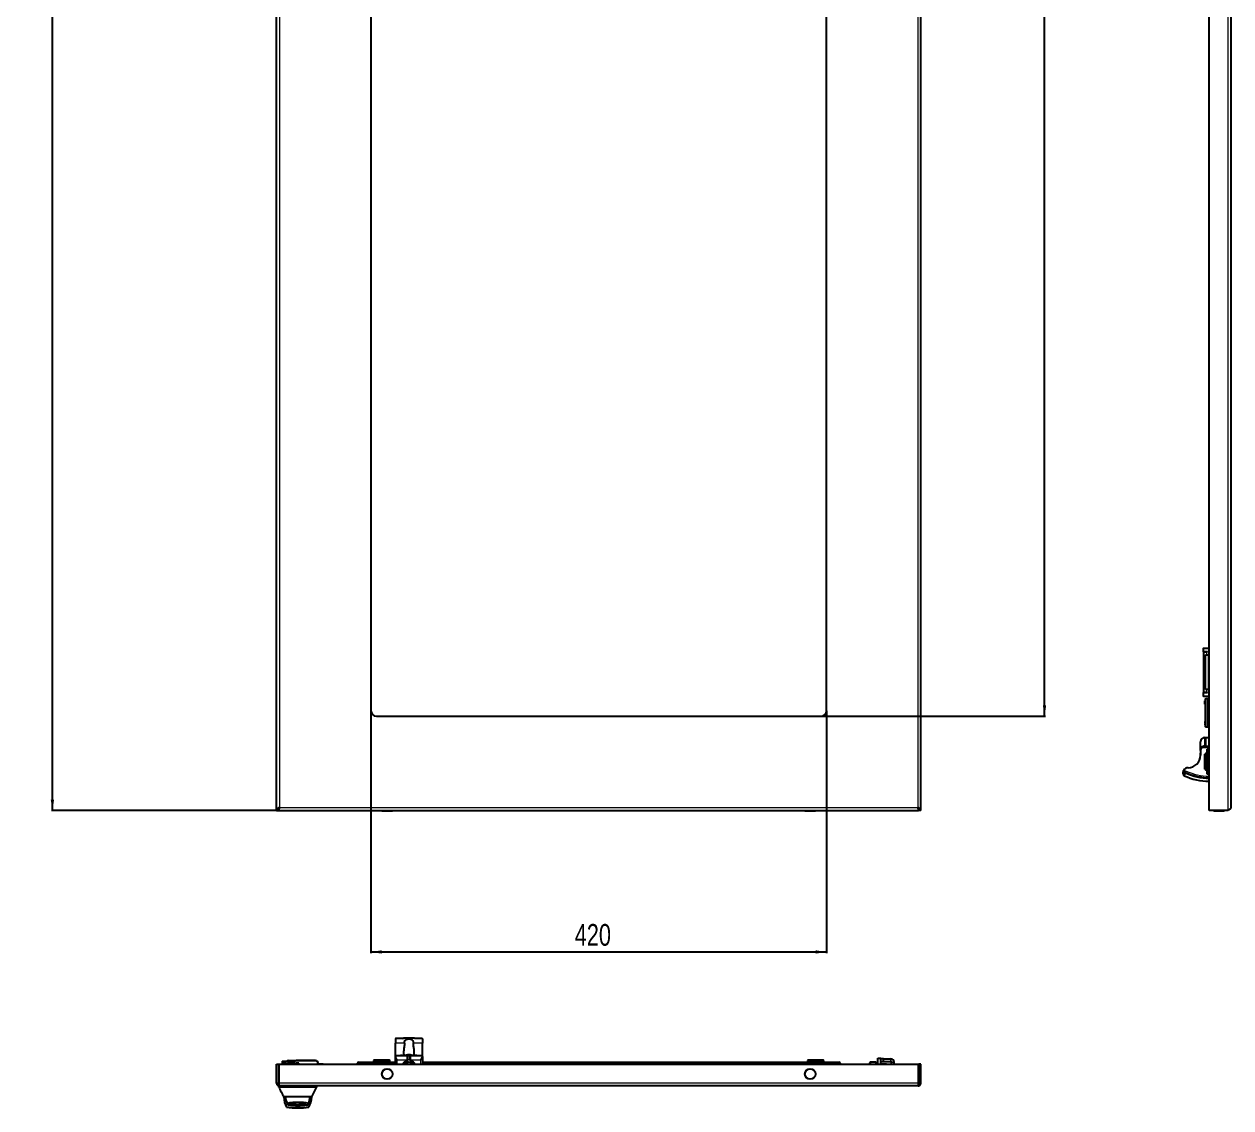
# Model space of a CAD drawing. Header units: millimetres. Extents: x -595 to 1655, y -1707 to 978.
# Drawn here: x -595 to 517, y -1707 to -708 of the extents above; entities that cross this region are included whole.
import ezdxf

# ---------------------------------------------------------------- set-up
doc = ezdxf.new("R2010")
doc.units = ezdxf.units.MM
doc.layers.add('FORMAT', color=7, linetype='Continuous')
doc.styles.add('SLDTEXTSTYLE0', font='TXT', dxfattribs={"width": 0.75})
doc.dimstyles.new('SLDDIMSTYLE0', dxfattribs={"dimtxt": 20, "dimasz": 10, "dimexe": 0, "dimexo": 0.0625, "dimgap": 5, "dimtad": 2, "dimdec": 1, "dimrnd": 1e-09, "dimzin": 12, "dimdsep": 46, "dimtxsty": 'SLDTEXTSTYLE0', "dimsah": 1, "dimcen": 0.09, "dimadec": 0, "dimazin": 3, "dimtfac": 1, "dimtofl": 0, "dimtmove": 0, "dimatfit": 3, "dimfxl": 0, "dimfrac": 2, "dimtolj": 1, "dimtzin": 12, "dimarcsym": 0})

# ---------------------------------------------------------------- blocks, each defined once
blk = doc.blocks.new('_D_1')
at = {"layer": 'FORMAT'}
for p, q in [((-362.6, 722.3), (-570.2, 722.3)), ((-569.2, -1432.7), (-569.2, 722.3)), ((-362.6, -1432.7), (-570.2, -1432.7))]:
    blk.add_line(p, q, dxfattribs=at)
for points in [[(-569.2, 722.3), (-570.8, 712.3), (-567.7, 712.3)], [(-569.2, -1432.7), (-567.7, -1422.7), (-570.8, -1422.7)]]:
    blk.add_solid(points, dxfattribs=at)
at = {"layer": 'FORMAT', "insert": (-595, -384.7), "char_height": 20, "attachment_point": 1, "rotation": 90, "style": 'SLDTEXTSTYLE0'}
blk.add_mtext('2155', dxfattribs=at)
blk = doc.blocks.new('_D_2')
at = {"layer": 'FORMAT'}
for p, q in [((-275.6, -1340.7), (-275.6, -1564.2)), ((144.4, -1340.7), (144.4, -1564.2)), ((-275.6, -1563.2), (144.4, -1563.2))]:
    blk.add_line(p, q, dxfattribs=at)
for points in [[(-275.6, -1563.2), (-265.6, -1564.7), (-265.6, -1561.6)], [(144.4, -1563.2), (134.4, -1561.6), (134.4, -1564.7)]]:
    blk.add_solid(points, dxfattribs=at)
at = {"layer": 'FORMAT', "insert": (-87.7, -1537.4), "char_height": 20, "attachment_point": 1, "style": 'SLDTEXTSTYLE0'}
blk.add_mtext('420', dxfattribs=at)
blk = doc.blocks.new('_D_3')
at = {"layer": 'FORMAT'}
for p, q in [((139.5, 635.3), (346.5, 635.3)), ((345.5, -1345.7), (345.5, 635.3)), ((139.5, -1345.7), (346.5, -1345.7))]:
    blk.add_line(p, q, dxfattribs=at)
for points in [[(345.5, 635.3), (343.9, 625.3), (347, 625.3)], [(345.5, -1345.7), (347, -1335.7), (343.9, -1335.7)]]:
    blk.add_solid(points, dxfattribs=at)
at = {"layer": 'FORMAT', "insert": (319.7, -384.7), "char_height": 20, "attachment_point": 1, "rotation": 90, "style": 'SLDTEXTSTYLE0'}
blk.add_mtext('1981', dxfattribs=at)

msp = doc.modelspace()

# ---------------------------------------------------------------- linework, layer by layer
at = {"color": 7, "linetype": 'Continuous', "lineweight": 25}
for p, q in [((-362.55, -1432.66), (-362.55, 722.34)), ((231.45, -1432.66), (231.45, 722.34)), ((497.27, -1432.66), (497.27, 722.34)), ((-275.55, 630.34), (-275.55, -1340.66)), ((144.45, -1340.66), (144.45, 630.34)), ((517.27, -434.16), (517.27, -1430.06)), ((491.72, -1283.66), (491.72, -1285.66)), ((497.27, -1283.16), (492.22, -1283.16)), ((492.22, -1286.16), (495.72, -1286.16)), ((492.22, -1286.16), (492.22, -1286.46)), ((492.22, -1323.86), (492.22, -1286.46)), ((492.22, -1286.46), (495.22, -1286.46)), ((493.77, -1289.16), (496.77, -1289.16)), ((493.77, -1321.16), (493.77, -1289.16)), ((494.72, -1286.16), (494.72, -1286.46)), ((495.22, -1286.46), (495.72, -1286.46)), ((495.72, -1286.46), (495.72, -1286.16)), ((497.27, -1289.16), (496.77, -1289.16)), ((495.22, -1323.86), (492.22, -1323.86)), ((492.22, -1323.86), (492.22, -1324.16)), ((496.77, -1321.16), (493.77, -1321.16)), ((494.72, -1323.86), (494.72, -1324.16)), ((495.72, -1323.86), (495.22, -1323.86)), ((495.72, -1324.16), (495.72, -1323.86)), ((496.77, -1321.16), (497.27, -1321.16)), ((491.72, -1324.66), (491.72, -1326.66)), ((495.72, -1324.16), (492.22, -1324.16)), ((492.22, -1327.16), (497.27, -1327.16)), ((493.67, -1330.16), (493.67, -1355.16)), ((497.27, -1329.66), (495.67, -1329.66)), ((-270.55, -1345.66), (139.45, -1345.66)), ((495.67, -1355.66), (497.27, -1355.66)), ((493.27, -1365.51), (493.3, -1365.51)), ((493.27, -1365.51), (493.27, -1365.51)), ((493.3, -1365.51), (494.26, -1365.51)), ((494.26, -1365.51), (497.27, -1365.51)), ((489.17, -1377.84), (489.27, -1377.84)), ((489.17, -1377.97), (489.27, -1377.97)), ((489.17, -1377.97), (489.17, -1379.53)), ((489.17, -1379.53), (489.27, -1379.53)), ((489.27, -1375.45), (489.27, -1369.51)), ((489.27, -1375.45), (489.27, -1369.51)), ((489.27, -1377.51), (489.27, -1375.45)), ((489.27, -1377.51), (489.27, -1381.76)), ((493.27, -1373.51), (497.27, -1373.51)), ((495.27, -1376.01), (497.27, -1376.01)), ((495.27, -1378.66), (495.27, -1376.01)), ((495.27, -1396.66), (495.27, -1378.66)), ((496.27, -1377.66), (497.27, -1377.66)), ((489.16, -1379.66), (489.17, -1379.66)), ((489.17, -1379.66), (489.27, -1379.66)), ((489.17, -1379.73), (489.27, -1379.73)), ((489.17, -1379.86), (489.27, -1379.86)), ((489.17, -1380.86), (489.17, -1379.86)), ((489.17, -1381.36), (489.17, -1380.86)), ((489.17, -1380.86), (489.27, -1380.86)), ((489.17, -1381.36), (489.27, -1381.36)), ((493.77, -1380.16), (493.27, -1380.66)), ((493.27, -1394.66), (493.27, -1380.66)), ((495.27, -1380.16), (493.77, -1380.16)), ((493.77, -1380.16), (493.77, -1395.16)), ((475.54, -1397.69), (473.38, -1396.8)), ((493.27, -1394.66), (493.77, -1395.16)), ((493.77, -1395.16), (495.27, -1395.16)), ((495.27, -1399.31), (495.27, -1396.66)), ((497.27, -1399.31), (495.27, -1399.31)), ((497.27, -1397.66), (496.27, -1397.66)), ((-362.55, -1432.66), (-360.55, -1432.66)), ((-360.25, -1432.66), (-360.25, -1430.98)), ((-360.25, -1432.66), (229.15, -1432.66)), ((229.15, -1430.66), (229.15, -1432.66)), ((231.45, -1432.66), (229.45, -1432.66)), ((514.67, -1432.66), (497.27, -1432.66)), ((-253.05, -1643.41), (-253.05, -1647.24)), ((-246.04, -1642.85), (-251.55, -1642.85)), ((-245.15, -1642.8), (-245.67, -1642.8)), ((-235.96, -1642.74), (-245.15, -1642.74)), ((-235.44, -1642.8), (-235.96, -1642.79)), ((-229.55, -1642.85), (-235.07, -1642.85)), ((-228.05, -1643.41), (-228.05, -1647.24)), ((-253.05, -1658.74), (-253.05, -1647.24)), ((-245.4, -1654.53), (-245.4, -1657.11)), ((-235.7, -1657.11), (-235.7, -1654.53)), ((-228.05, -1658.74), (-228.05, -1647.24)), ((-362.55, -1684.14), (-362.55, -1666.74)), ((-362.55, -1666.74), (-360.55, -1666.74)), ((-360.55, -1684.14), (-360.55, -1666.74)), ((-360.25, -1666.74), (229.15, -1666.74)), ((-360.25, -1684.14), (-360.25, -1666.74)), ((-357.55, -1663.84), (-355.55, -1663.84)), ((-357.55, -1663.84), (-357.55, -1664.74)), ((-355.55, -1665.14), (-357.15, -1665.14)), ((-356.96, -1666.74), (-357.05, -1665.14)), ((-355.55, -1663.84), (-353.35, -1663.84)), ((-354.34, -1665.14), (-355.55, -1665.14)), ((-354.55, -1666.74), (-354.55, -1666.24)), ((-352.55, -1666.74), (-352.55, -1666.24)), ((-351.55, -1663.24), (-345.06, -1663.24)), ((-351.55, -1665.24), (-346.55, -1665.24)), ((-346.55, -1665.14), (-346.55, -1666.64)), ((-341.95, -1665.69), (-345.15, -1665.69)), ((-345.15, -1665.69), (-345.15, -1666.64)), ((-345.15, -1666.44), (-341.95, -1666.44)), ((-326.55, -1663.14), (-344.55, -1663.14)), ((-341.95, -1666.64), (-341.95, -1665.69)), ((-324.55, -1666.74), (-324.55, -1665.14)), ((-320.15, -1666.54), (-324.55, -1666.54)), ((-288.05, -1666.74), (-288.05, -1665.74)), ((-287.05, -1664.74), (-283.05, -1664.74)), ((-283.05, -1664.74), (-253.05, -1664.74)), ((-283.05, -1664.74), (-283.05, -1665.74)), ((-283.05, -1665.74), (-283.05, -1666.74)), ((-272.55, -1662.74), (-273.05, -1663.24)), ((-273.05, -1663.24), (-273.05, -1664.74)), ((-258.05, -1663.24), (-273.05, -1663.24)), ((-272.55, -1662.74), (-258.55, -1662.74)), ((-258.05, -1663.24), (-258.55, -1662.74)), ((-258.05, -1664.74), (-258.05, -1663.24)), ((-253.05, -1659.62), (-253.05, -1658.74)), ((-253.05, -1658.74), (-239.55, -1658.74)), ((-253.05, -1666.74), (-253.05, -1659.62)), ((-248.18, -1658.64), (-248.18, -1658.74)), ((-248.03, -1658.64), (-248.03, -1658.74)), ((-247.91, -1658.64), (-247.91, -1658.74)), ((-247.11, -1658.64), (-247.91, -1658.64)), ((-247.11, -1658.64), (-247.11, -1658.74)), ((-246.95, -1658.64), (-246.95, -1658.74)), ((-246.83, -1658.64), (-246.83, -1658.74)), ((-246.5, -1658.64), (-246.5, -1658.74)), ((-246.31, -1658.64), (-246.31, -1658.74)), ((-245.78, -1658.64), (-245.78, -1658.74)), ((-245.3, -1658.64), (-245.3, -1658.74)), ((-245.13, -1658.64), (-245.13, -1658.74)), ((-244.68, -1658.64), (-244.68, -1658.74)), ((-244.53, -1658.64), (-244.53, -1658.74)), ((-244.41, -1658.64), (-244.41, -1658.74)), ((-244.1, -1658.64), (-244.1, -1658.74)), ((-242.82, -1658.64), (-243.94, -1658.64)), ((-242.82, -1658.64), (-242.82, -1658.74)), ((-242.69, -1658.64), (-242.69, -1658.74)), ((-242.5, -1658.64), (-242.5, -1658.74)), ((-242.48, -1658.64), (-242.48, -1658.74)), ((-241.89, -1658.64), (-242.48, -1658.64)), ((-241.89, -1658.64), (-241.89, -1658.74)), ((-241.63, -1658.42), (-241.65, -1658.18)), ((-241.58, -1658.42), (-241.61, -1658.11)), ((-241.6, -1658.27), (-241.59, -1658.18)), ((-240.99, -1658.64), (-241.57, -1658.64)), ((-241.55, -1662.74), (-241.55, -1658.74)), ((-241.55, -1658.74), (-239.55, -1658.74)), ((-241.55, -1662.74), (-241.55, -1662.77)), ((-240.99, -1658.64), (-240.99, -1658.74)), ((-240.99, -1658.64), (-240.99, -1658.74)), ((-240.98, -1658.64), (-240.8, -1658.64)), ((-240.8, -1658.64), (-240.8, -1658.74)), ((-240.8, -1658.64), (-240.8, -1658.64)), ((-240.79, -1658.64), (-240.79, -1658.74)), ((-240.78, -1658.15), (-240.78, -1658.11)), ((-240.63, -1658.64), (-240.63, -1658.74)), ((-239.83, -1658.64), (-240.63, -1658.64)), ((-239.83, -1658.64), (-239.83, -1658.74)), ((-239.69, -1658.64), (-239.69, -1658.74)), ((-239.57, -1658.64), (-239.57, -1658.74)), ((-239.57, -1658.67), (-239.28, -1658.67)), ((-239.55, -1658.74), (-239.55, -1662.74)), ((-239.55, -1662.77), (-239.55, -1662.74)), ((-239.5, -1658.19), (-239.49, -1658.11)), ((-239.14, -1658.31), (-239.13, -1658.18)), ((-239.14, -1658.64), (-239.14, -1658.74)), ((-239.05, -1658.74), (-228.05, -1658.74)), ((-239.02, -1658.64), (-239.02, -1658.74)), ((-238.65, -1658.64), (-238.65, -1658.74)), ((-238.4, -1658.64), (-238.4, -1658.74)), ((-238.28, -1658.64), (-238.28, -1658.74)), ((-238.13, -1658.64), (-238.13, -1658.74)), ((-238.01, -1658.64), (-238.01, -1658.74)), ((-237.58, -1658.64), (-237.58, -1658.74)), ((-237.55, -1658.64), (-237.58, -1658.64)), ((-237.55, -1658.64), (-237.55, -1658.74)), ((-237.52, -1658.64), (-237.52, -1658.74)), ((-237.35, -1658.64), (-237.35, -1658.74)), ((-237, -1658.64), (-237, -1658.74)), ((-236.51, -1658.64), (-236.51, -1658.74)), ((-236.31, -1658.64), (-236.31, -1658.74)), ((-235.97, -1658.64), (-235.97, -1658.74)), ((-235.82, -1658.64), (-235.82, -1658.74)), ((-234.75, -1658.64), (-235.82, -1658.64)), ((-234.75, -1658.64), (-234.75, -1658.74)), ((-234.44, -1658.64), (-234.44, -1658.74)), ((-234.28, -1658.64), (-234.28, -1658.74)), ((-233.9, -1658.64), (-233.9, -1658.74)), ((-233.15, -1658.64), (-233.9, -1658.64)), ((-233.15, -1658.64), (-233.15, -1658.74)), ((-228.05, -1659.62), (-228.05, -1658.74)), ((-228.05, -1659.62), (-228.05, -1666.74)), ((-228.05, -1664.74), (151.95, -1664.74)), ((127.45, -1662.74), (126.95, -1663.24)), ((126.95, -1663.24), (126.95, -1664.74)), ((141.95, -1663.24), (126.95, -1663.24)), ((127.45, -1662.74), (141.45, -1662.74)), ((141.95, -1663.24), (141.45, -1662.74)), ((141.95, -1664.74), (141.95, -1663.24)), ((151.95, -1664.74), (155.95, -1664.74)), ((151.95, -1665.74), (151.95, -1664.74)), ((151.95, -1666.74), (151.95, -1665.74)), ((156.95, -1665.74), (156.95, -1666.74)), ((184.4, -1666.74), (184.4, -1665.29)), ((190.4, -1664.69), (185, -1664.69)), ((190.4, -1666.74), (190.4, -1664.69)), ((191.9, -1666.69), (190.65, -1666.69)), ((191.9, -1661.19), (194.4, -1661.19)), ((191.9, -1661.69), (191.9, -1661.19)), ((191.9, -1666.74), (191.9, -1661.69)), ((194.4, -1661.19), (194.4, -1661.69)), ((194.4, -1666.74), (194.4, -1661.69)), ((194.9, -1661.69), (194.4, -1661.73)), ((199.84, -1666.69), (194.4, -1666.69)), ((196.9, -1661.69), (194.9, -1661.69)), ((194.9, -1664.19), (196.9, -1664.19)), ((196.9, -1661.69), (203.9, -1661.69)), ((196.9, -1664.19), (196.9, -1661.69)), ((196.9, -1664.19), (203.9, -1664.19)), ((199.89, -1666.74), (199.84, -1666.69)), ((199.84, -1666.74), (199.84, -1666.69)), ((204.4, -1666.74), (204.4, -1664.69)), ((206.9, -1666.74), (206.9, -1664.69)), ((229.15, -1684.14), (229.15, -1666.74)), ((231.45, -1666.74), (229.45, -1666.74)), ((229.45, -1684.14), (229.45, -1666.74)), ((231.45, -1684.14), (231.45, -1666.74)), ((-362.55, -1684.14), (-360.55, -1684.14)), ((-360.55, -1687.74), (-360.55, -1686.74)), ((-359.95, -1686.74), (-360.55, -1686.74)), ((228.85, -1686.74), (-359.95, -1686.74)), ((-331.05, -1687.74), (-355.05, -1687.74)), ((-330.05, -1696.74), (-325.53, -1687.69)), ((-325.55, -1687.74), (-325.55, -1686.74)), ((231.45, -1684.14), (229.45, -1684.14)), ((-353.65, -1696.74), (-356.05, -1696.74)), ((-356.02, -1696.74), (-356.02, -1696.95)), ((-332.46, -1696.74), (-353.65, -1696.74)), ((-330.05, -1696.74), (-332.46, -1696.74)), ((-330.09, -1696.95), (-330.09, -1696.74)), ((-348.89, -1703.72), (-348.74, -1703.73)), ((-348.89, -1703.73), (-337.29, -1703.73))]:
    msp.add_line(p, q, dxfattribs=at)
at = {"color": 8, "linetype": 'Continuous', "lineweight": 18}
for p, q in [((228.85, -1430.06), (228.85, 719.74)), ((514.67, -1432.66), (514.67, 722.34)), ((-359.95, -434.13), (-359.95, -1430.06)), ((495.22, -1286.46), (495.22, -1286.16)), ((495.22, -1289.16), (495.22, -1286.46)), ((496.77, -1321.16), (496.77, -1289.16)), ((495.22, -1323.86), (495.22, -1321.16)), ((495.22, -1324.16), (495.22, -1323.86)), ((495.67, -1330.16), (497.27, -1330.16)), ((495.67, -1355.16), (495.67, -1330.16)), ((497.27, -1355.16), (495.67, -1355.16)), ((493.3, -1373.01), (493.3, -1365.51)), ((494.26, -1365.51), (494.26, -1373.01)), ((489.27, -1369.51), (489.27, -1369.51)), ((497.27, -1375.01), (490.15, -1375.01)), ((493.27, -1373.51), (493.27, -1373.01)), ((493.27, -1373.01), (493.3, -1373.01)), ((493.3, -1373.51), (493.3, -1373.01)), ((493.3, -1373.01), (494.26, -1373.01)), ((494.26, -1373.01), (497.27, -1373.01)), ((495.27, -1378.66), (496.27, -1378.66)), ((496.27, -1377.66), (496.27, -1378.66)), ((496.27, -1378.66), (496.27, -1396.66)), ((497.27, -1378.66), (496.27, -1378.66)), ((473.94, -1395.41), (476.14, -1396.32)), ((495.27, -1396.66), (496.27, -1396.66)), ((496.27, -1396.66), (497.27, -1396.66)), ((496.27, -1397.66), (496.27, -1396.66)), ((-359.95, -1430.06), (228.85, -1430.06)), ((-265.41, -1432.79), (-255.69, -1432.79)), ((-265.3, -1432.91), (-255.8, -1432.91)), ((124.59, -1432.79), (129.45, -1432.79)), ((124.7, -1432.91), (129.45, -1432.91)), ((129.45, -1432.79), (134.31, -1432.79)), ((129.45, -1432.91), (134.2, -1432.91)), ((501.41, -1432.79), (511.13, -1432.79)), ((501.52, -1432.91), (511.02, -1432.91)), ((-244.65, -1647.24), (-253.05, -1647.24)), ((-228.05, -1647.24), (-236.46, -1647.24)), ((-357.55, -1664.74), (-355.55, -1664.74)), ((-356.05, -1665.14), (-355.96, -1666.74)), ((-355.55, -1663.84), (-355.55, -1664.74)), ((-355.55, -1664.74), (-354.15, -1664.74)), ((-355.55, -1665.14), (-355.55, -1664.74)), ((-352.55, -1666.24), (-354.55, -1666.24)), ((-351.55, -1665.24), (-351.55, -1663.24)), ((-346.05, -1666.74), (-346.05, -1665.14)), ((-344.55, -1663.64), (-326.55, -1663.64)), ((-325.05, -1665.14), (-325.05, -1666.74)), ((-320.15, -1666.74), (-320.15, -1666.54)), ((-287.05, -1665.74), (-288.05, -1665.74)), ((-287.05, -1665.74), (-287.05, -1664.74)), ((-283.05, -1665.74), (-287.05, -1665.74)), ((-287.05, -1665.74), (-287.05, -1666.74)), ((-251.55, -1662.74), (-251.55, -1666.74)), ((-251.55, -1662.74), (-242.05, -1662.74)), ((-243.94, -1658.64), (-243.94, -1658.74)), ((-242.42, -1663.25), (-242.28, -1663.73)), ((-242.05, -1662.74), (-242.05, -1658.74)), ((-242.05, -1662.77), (-242.05, -1662.74)), ((-242.05, -1662.74), (-241.55, -1662.74)), ((-242.05, -1662.77), (-241.55, -1662.77)), ((-239.55, -1662.74), (-241.55, -1662.74)), ((-239.55, -1662.74), (-239.05, -1662.74)), ((-239.55, -1662.77), (-239.05, -1662.77)), ((-239.05, -1658.74), (-239.05, -1662.74)), ((-239.05, -1662.74), (-239.05, -1662.77)), ((-239.05, -1662.74), (-229.55, -1662.74)), ((-238.83, -1663.73), (-238.69, -1663.25)), ((-229.55, -1666.74), (-229.55, -1662.74)), ((155.95, -1665.74), (151.95, -1665.74)), ((155.95, -1664.74), (155.95, -1665.74)), ((155.95, -1666.74), (155.95, -1665.74)), ((156.95, -1665.74), (155.95, -1665.74)), ((185, -1664.69), (185, -1666.74)), ((190.65, -1666.69), (190.65, -1666.74)), ((194.4, -1661.69), (191.9, -1661.69)), ((203.9, -1664.19), (203.9, -1661.69)), ((204.4, -1664.69), (206.9, -1664.69)), ((229.15, -1684.14), (-360.25, -1684.14)), ((-355.05, -1687.74), (-355.05, -1686.74)), ((-331.05, -1687.74), (-331.05, -1686.74))]:
    msp.add_line(p, q, dxfattribs=at)
at = {"color": 7, "linetype": 'Continuous', "lineweight": 25, "flags": 128}
for points in [[(229.45, -1673.24), (229.31, -1672.99), (229.15, -1672.72)], [(229.15, -1681.76), (229.31, -1681.49), (229.45, -1681.24)], [(-352.17, -1704.17), (-352.53, -1703.28), (-352.63, -1703)], [(-333.36, -1702.68), (-333.58, -1703.28), (-333.94, -1704.17)]]:
    msp.add_lwpolyline(points, dxfattribs=at)
at = {"color": 8, "linetype": 'Continuous', "lineweight": 18, "flags": 128}
for points in [[(229.15, -1673.32), (229.44, -1673.91), (229.45, -1673.93)], [(229.45, -1680.56), (229.44, -1680.58), (229.15, -1681.16)]]:
    msp.add_lwpolyline(points, dxfattribs=at)
at = {"color": 7, "linetype": 'Continuous', "lineweight": 25}
for centre in [(-260.55, -1675.74), (-260.55, -1675.74), (129.45, -1675.74), (129.45, -1675.74)]:
    msp.add_circle(centre, 4.86, dxfattribs=at)
at = {"color": 8, "linetype": 'Continuous', "lineweight": 18}
for centre in [(-260.55, -1675.74), (129.45, -1675.74)]:
    msp.add_circle(centre, 4.75, dxfattribs=at)
at = {"color": 7, "linetype": 'Continuous', "lineweight": 25}
for centre, radius, start, end in [((492.22, -1283.66), 0.5, 90, 180), ((492.22, -1285.66), 0.5, 180, 270), ((492.22, -1324.66), 0.5, 90, 180), ((492.22, -1326.66), 0.5, 180, 270), ((-270.55, -1340.66), 5, 180, 270), ((139.45, -1340.66), 5, 270, 0), ((493.27, -1369.51), 4, 90, 180), ((493.27, -1369.51), 4, 90, 180), ((493.27, -1377.51), 4, 141.31781, 180), ((496.27, -1378.66), 1, 90, 180), ((477.77, -1381.76), 11.5, 270, 0), ((477.77, -1397.76), 4.5, 90, 148.43185), ((498.27, -1347.61), 58.2, 245.70354, 269.01549), ((498.27, -1347.61), 55, 245.58594, 268.9582), ((496.27, -1396.66), 1, 180, 270), ((-239.65, -1432.72), 25.77, 179.86102, 180.13898), ((-265.29, -1432.79), 0.126, 180, 263.97442), ((-260.55, -1387.91), 45.25, 263.97442, 269.9984), ((-260.55, -1387.91), 45.25, 270.0016, 276.02558), ((-255.82, -1432.79), 0.126, 276.02558, 0), ((-281.46, -1432.72), 25.77, 359.86102, 0.13898), ((150.35, -1432.72), 25.77, 179.86102, 180.13898), ((124.71, -1432.79), 0.126, 180, 263.97442), ((129.45, -1387.91), 45.25, 263.97442, 269.9984), ((129.45, -1387.91), 45.25, 270.0016, 276.02558), ((134.18, -1432.79), 0.126, 276.02558, 0), ((108.54, -1432.72), 25.77, 359.86102, 0.13898), ((527.18, -1432.72), 25.77, 179.86102, 180.13898), ((501.54, -1432.79), 0.126, 180, 263.97442), ((506.27, -1387.91), 45.25, 263.97442, 269.9984), ((506.27, -1387.91), 45.25, 270.0016, 276.02558), ((511.01, -1432.79), 0.126, 276.02558, 0), ((485.37, -1432.72), 25.77, 359.86102, 0.13898), ((-357.15, -1664.74), 0.4, 180, 270), ((-351.55, -1666.24), 3, 90, 180), ((-351.55, -1666.24), 1, 90, 180), ((-320.15, -1667.14), 0.6, 41.81031, 90), ((-287.05, -1665.74), 1, 90, 180), ((-240.55, -1669.74), 6.25, 106.01339, 151.3146), ((-240.55, -1669.74), 4.85, 90, 141.78919), ((-240.55, -1666.04), 8, 98.41771, 108.44436), ((-240.53, -1662.38), 4.34, 104.99458, 114.66368), ((-241.87, -1663.95), 5.54, 85.14071, 94.85929), ((-242.55, -1662.77), 1, 286.01339, 0), ((-241.52, -1658.21), 0.133, 135.20997, 169.83797), ((-240.5, -1666.14), 8.03, 91.99978, 97.83609), ((-240.15, -1659.79), 1.85, 119.67191, 132.73716), ((-240.08, -1664.61), 6.5, 92.24647, 98.7173), ((-241.03, -1664.56), 6.45, 85.77538, 87.76397), ((-240.55, -1669.74), 4.85, 38.21081, 90), ((-240.61, -1666.14), 8.03, 82.16391, 88.00022), ((-238.55, -1662.77), 1, 180, 253.98661), ((-240.7, -1662.46), 4.43, 65.15746, 74.45727), ((-239.62, -1659.75), 1.64, 72.5824, 85.536), ((-240.55, -1666.04), 8, 70.1778, 81.58229), ((-240.54, -1665.08), 7.03, 70.80686, 78.43412), ((-238.54, -1660.77), 2.36, 82.549, 97.451), ((-240.55, -1669.74), 6.25, 28.6854, 73.98661), ((155.95, -1665.74), 1, 0, 90), ((185, -1665.29), 0.6, 90, 180), ((190.65, -1666.44), 0.25, 180, 270), ((194.9, -1664.69), 0.5, 90, 180), ((203.9, -1664.69), 3, 0, 90), ((203.9, -1664.69), 0.5, 0, 90), ((221.95, -1677.24), 7.5, 343.7398, 16.2602), ((-363.99, -1696.95), 7.98, 358.26695, 359.99994), ((-329.16, -1694.39), 27, 185.96099, 206.16954), ((-343.05, -1696.74), 11.4, 180, 210.87421), ((-343.05, -1696.74), 11.4, 329.05608, 0), ((-356.94, -1694.39), 27, 333.83046, 354.03918), ((-322.12, -1696.95), 7.98, 180, 181.7325), ((-343.05, -1624.95), 82, 262.75342, 277.24658), ((-351.71, -1703.98), 0.5, 203.04365, 263.74905), ((-343.05, -1624.95), 80, 263.74905, 276.25095), ((-334.4, -1703.98), 0.5, 276.25095, 336.95635)]:
    msp.add_arc(centre, radius, start, end, dxfattribs=at)
at = {"color": 8, "linetype": 'Continuous', "lineweight": 18}
for centre, radius, start, end in [((493.27, -1377.51), 4.5, 90, 152.71955), ((493.77, -1373.02), 0.491, 271.15589, 1.11103), ((498.27, -1347.61), 55.65, 245.60841, 268.97035), ((498.27, -1347.61), 53.5, 245.55903, 268.92899), ((-240.55, -1669.74), 6.75, 106.01339, 153.6122), ((-242.55, -1662.77), 0.5, 286.01339, 0), ((-238.55, -1662.77), 0.5, 180, 253.98661), ((-240.55, -1669.74), 6.75, 26.3878, 73.98661)]:
    msp.add_arc(centre, radius, start, end, dxfattribs=at)
at = {"color": 7, "linetype": 'Continuous', "lineweight": 25}
for points, knots in [([(493.37, -1332.16), (493.37, -1332.1), (493.37, -1332.02), (493.37, -1331.93), (493.37, -1331.84), (493.37, -1331.71), (493.37, -1331.68), (493.37, -1331.66)], [0, 0, 0, 0, 0.1246927, 0.1871822, 0.2497734, 0.5000394, 1, 1, 1, 1]), ([(493.37, -1332.37), (493.37, -1332.37), (493.37, -1332.36), (493.37, -1332.35), (493.37, -1332.34), (493.37, -1332.32), (493.37, -1332.28), (493.37, -1332.23), (493.37, -1332.19), (493.37, -1332.17), (493.37, -1332.16)], [0, 0, 0, 0, 0.1288253, 0.1801694, 0.2433966, 0.3698599, 0.4998642, 0.7496495, 0.8434763, 1, 1, 1, 1]), ([(493.37, -1333.88), (493.37, -1333.8), (493.37, -1333.64), (493.37, -1333.42), (493.37, -1333.25), (493.37, -1333.08), (493.37, -1332.97), (493.37, -1332.96), (493.37, -1332.95)], [0, 0, 0, 0, 0.1250486, 0.2498861, 0.3708558, 0.4998199, 0.7496086, 1, 1, 1, 1]), ([(493.37, -1334.72), (493.37, -1334.71), (493.37, -1334.7), (493.37, -1334.62), (493.37, -1334.52), (493.37, -1334.39), (493.37, -1334.18), (493.37, -1334), (493.37, -1333.88)], [0, 0, 0, 0, 0.25007, 0.3791813, 0.5004993, 0.6241696, 0.7508424, 1, 1, 1, 1]), ([(493.37, -1350.6), (493.37, -1350.61), (493.37, -1350.62), (493.37, -1350.71), (493.37, -1350.8), (493.37, -1350.93), (493.37, -1351.14), (493.37, -1351.32), (493.37, -1351.45)], [0, 0, 0, 0, 0.2500695, 0.3795588, 0.5004992, 0.6245563, 0.7508428, 1, 1, 1, 1]), ([(493.37, -1351.45), (493.37, -1351.48), (493.37, -1351.56), (493.37, -1351.72), (493.37, -1351.9), (493.37, -1352.08), (493.37, -1352.24), (493.37, -1352.35), (493.37, -1352.36), (493.37, -1352.37)], [0, 0, 0, 0, 0.0626366, 0.1252782, 0.2500723, 0.3748405, 0.4999941, 0.7496958, 1, 1, 1, 1]), ([(493.37, -1352.95), (493.37, -1352.96), (493.37, -1352.96), (493.37, -1352.97), (493.37, -1352.98), (493.37, -1353.01), (493.37, -1353.07), (493.37, -1353.12), (493.37, -1353.16)], [0, 0, 0, 0, 0.1310705, 0.1824367, 0.2437962, 0.3713877, 0.5004416, 1, 1, 1, 1]), ([(493.37, -1353.16), (493.37, -1353.19), (493.37, -1353.24), (493.37, -1353.33), (493.37, -1353.39), (493.37, -1353.48), (493.37, -1353.61), (493.37, -1353.64), (493.37, -1353.66)], [0, 0, 0, 0, 0.0626863, 0.1251726, 0.1876279, 0.2501847, 0.5003136, 1, 1, 1, 1]), ([(489.17, -1377.84), (489.17, -1377.84), (489.17, -1377.84), (489.17, -1377.87), (489.17, -1377.92), (489.17, -1377.96), (489.17, -1377.97)], [0, 0, 0, 0, 0.28083562, 0.55925, 0.77918229, 1, 1, 1, 1]), ([(489.17, -1379.53), (489.17, -1379.55), (489.17, -1379.59), (489.17, -1379.63), (489.17, -1379.66), (489.17, -1379.66), (489.17, -1379.66)], [0, 0, 0, 0, 0.2809531, 0.5593907, 0.7790729, 1, 1, 1, 1]), ([(489.17, -1379.59), (489.17, -1379.62), (489.17, -1379.66), (489.17, -1379.73), (489.17, -1379.73), (489.17, -1379.73)], [0, 0, 0, 0, 0.280801, 0.5596212, 1, 1, 1, 1]), ([(489.27, -1377.44), (489.27, -1377.44), (489.27, -1377.44), (489.27, -1377.43), (489.27, -1377.42), (489.27, -1377.33), (489.27, -1377), (489.27, -1376.37), (489.27, -1375.77), (489.27, -1375.45)], [0, 0, 0, 0, 0.0016702, 0.0038887, 0.0095313, 0.0343611, 0.1327508, 0.5262135, 1, 1, 1, 1]), ([(490.15, -1375.01), (490.32, -1374.82), (490.75, -1374.35), (491.69, -1373.77), (492.58, -1373.54), (493.16, -1373.51), (493.27, -1373.51), (493.27, -1373.51)], [0, 0, 0, 0, 0.1941403, 0.4852754, 0.8987792, 0.9967692, 1, 1, 1, 1]), ([(474.32, -1400.65), (474.29, -1400.62), (474.21, -1400.52), (473.75, -1399.88), (473.23, -1398.69), (473.3, -1397.52), (473.33, -1397.03)], [0, 0, 0, 0, 0.1016514, 0.3451277, 0.7290479, 1, 1, 1, 1]), ([(473.38, -1396.8), (473.37, -1396.85), (473.35, -1396.92), (473.33, -1397.01), (473.33, -1397.03)], [0, 0, 0, 0, 0.7894027, 1, 1, 1, 1]), ([(475.29, -1398.29), (475.29, -1398.29), (475.29, -1398.28), (475.29, -1398.27), (475.27, -1398.24), (475.16, -1398.14), (474.66, -1397.82), (474.02, -1397.45), (473.48, -1397.13), (473.33, -1397.03)], [0, 0, 0, 0, 0.00374818, 0.00869792, 0.01827524, 0.05474073, 0.19917685, 0.77457764, 1, 1, 1, 1]), ([(473.38, -1396.8), (473.38, -1396.78), (473.39, -1396.75), (473.45, -1396.5), (473.57, -1396.14), (473.74, -1395.75), (473.88, -1395.51), (473.94, -1395.41)], [0, 0, 0, 0, 0.2129003, 0.4257071, 0.6406126, 0.8533821, 1, 1, 1, 1]), ([(474.32, -1400.65), (474.33, -1400.6), (474.37, -1400.51), (474.61, -1399.94), (474.94, -1399.15), (475.2, -1398.52), (475.29, -1398.29)], [0, 0, 0, 0, 0.2373508, 0.5299542, 0.8303306, 1, 1, 1, 1]), ([(475.54, -1397.69), (475.55, -1397.68), (475.56, -1397.65), (475.66, -1397.41), (475.81, -1397.06), (475.98, -1396.69), (476.09, -1396.43), (476.13, -1396.33), (476.14, -1396.32)], [0, 0, 0, 0, 0.2146349, 0.4292693, 0.6439174, 0.8585946, 0.982146, 1, 1, 1, 1]), ([(-359.95, -1430.06), (-360.29, -1430.28), (-360.63, -1430.49), (-361.26, -1430.93), (-361.55, -1431.14), (-362.03, -1431.58), (-362.23, -1431.79), (-362.49, -1432.23), (-362.55, -1432.44), (-362.55, -1432.66)], [0, 0, 0, 0, 0.25, 0.25, 0.5, 0.5, 0.75, 0.75, 1, 1, 1, 1]), ([(-359.95, -1430.06), (-360.11, -1430.49), (-360.27, -1430.93), (-360.49, -1431.79), (-360.55, -1432.23), (-360.55, -1432.66)], [0, 0, 0, 0, 0.5, 0.5, 1, 1, 1, 1]), ([(-360.25, -1432.66), (-360.23, -1432.66), (-360.2, -1432.59), (-360.15, -1432.33), (-360.13, -1432.14), (-360.08, -1431.66), (-360.05, -1431.37), (-360, -1430.74), (-359.98, -1430.4), (-359.95, -1430.06)], [0, 0, 0, 0, 0.25, 0.25, 0.5, 0.5, 0.75, 0.75, 1, 1, 1, 1]), ([(-360.25, -1430.66), (-360.2, -1430.66), (-360.15, -1430.6), (-360.05, -1430.37), (-360, -1430.22), (-359.95, -1430.06)], [0, 0, 0, 0, 0.5, 0.5, 1, 1, 1, 1]), ([(228.85, -1430.06), (228.87, -1430.4), (228.9, -1430.74), (228.95, -1431.37), (228.97, -1431.66), (229.02, -1432.14), (229.05, -1432.33), (229.1, -1432.59), (229.12, -1432.66), (229.15, -1432.66)], [0, 0, 0, 0, 0.25, 0.25, 0.5, 0.5, 0.75, 0.75, 1, 1, 1, 1]), ([(228.85, -1430.06), (228.9, -1430.22), (228.95, -1430.37), (229.05, -1430.6), (229.1, -1430.66), (229.15, -1430.66)], [0, 0, 0, 0, 0.5, 0.5, 1, 1, 1, 1]), ([(231.45, -1432.66), (231.45, -1432.44), (231.38, -1432.23), (231.12, -1431.79), (230.93, -1431.58), (230.44, -1431.14), (230.16, -1430.93), (229.53, -1430.49), (229.19, -1430.28), (228.85, -1430.06)], [0, 0, 0, 0, 0.25, 0.25, 0.5, 0.5, 0.75, 0.75, 1, 1, 1, 1]), ([(229.45, -1432.66), (229.45, -1432.23), (229.38, -1431.79), (229.16, -1430.93), (229, -1430.49), (228.85, -1430.06)], [0, 0, 0, 0, 0.5, 0.5, 1, 1, 1, 1]), ([(517.27, -1430.06), (517.27, -1430.28), (517.2, -1430.49), (516.94, -1430.93), (516.75, -1431.14), (516.27, -1431.58), (515.98, -1431.79), (515.35, -1432.23), (515.01, -1432.44), (514.67, -1432.66)], [0, 0, 0, 0, 0.25, 0.25, 0.5, 0.5, 0.75, 0.75, 1, 1, 1, 1]), ([(-251.55, -1642.85), (-251.72, -1642.85), (-252.06, -1642.86), (-252.5, -1642.92), (-252.84, -1643.04), (-253.03, -1643.21), (-253.05, -1643.35), (-253.05, -1643.41)], [0, 0, 0, 0, 0.2129003, 0.4257071, 0.6406126, 0.8533821, 1, 1, 1, 1]), ([(-246.04, -1642.85), (-245.93, -1642.83), (-245.8, -1642.82), (-245.69, -1642.8), (-245.67, -1642.8)], [0, 0, 0, 0, 0.7894027, 1, 1, 1, 1]), ([(-244.65, -1647.24), (-244.63, -1646.83), (-244.59, -1646), (-244.22, -1644.9), (-243.57, -1644.1), (-242.65, -1643.61), (-241.49, -1643.36), (-240.17, -1643.32), (-238.82, -1643.49), (-237.7, -1643.96), (-236.97, -1644.76), (-236.58, -1645.79), (-236.47, -1646.65), (-236.46, -1647.14), (-236.46, -1647.24)], [0, 0, 0, 0, 0.0885051, 0.1771377, 0.2628581, 0.3446937, 0.4304853, 0.5251934, 0.6256454, 0.7239113, 0.8124944, 0.894483, 0.9789968, 1, 1, 1, 1]), ([(-235.44, -1642.8), (-235.42, -1642.8), (-235.31, -1642.82), (-235.18, -1642.83), (-235.07, -1642.85)], [0, 0, 0, 0, 0.1619735, 1, 1, 1, 1]), ([(-228.05, -1643.41), (-228.07, -1643.33), (-228.1, -1643.17), (-228.34, -1643), (-228.7, -1642.9), (-229.12, -1642.85), (-229.42, -1642.85), (-229.55, -1642.85)], [0, 0, 0, 0, 0.2056827, 0.4113459, 0.6186494, 0.8323389, 1, 1, 1, 1]), ([(-244.65, -1647.24), (-244.7, -1648.24), (-244.81, -1650.38), (-245.33, -1652.82), (-245.39, -1654.13), (-245.4, -1654.53)], [0, 0, 0, 0, 0.3788234, 0.8122279, 1, 1, 1, 1]), ([(-245.4, -1657.11), (-245.36, -1657.38), (-245.28, -1657.93), (-244.49, -1658.38), (-243.49, -1658.59), (-242.72, -1658.62), (-242.44, -1658.64)], [0, 0, 0, 0, 0.2891573, 0.5794111, 0.8475326, 1, 1, 1, 1]), ([(-238.56, -1658.64), (-238.12, -1658.61), (-237.21, -1658.54), (-236.27, -1658.23), (-235.77, -1657.74), (-235.72, -1657.3), (-235.7, -1657.11)], [0, 0, 0, 0, 0.25810055, 0.53205148, 0.80055935, 1, 1, 1, 1]), ([(-235.7, -1654.53), (-235.79, -1653.62), (-235.96, -1651.76), (-236.43, -1649.16), (-236.45, -1647.63), (-236.46, -1647.24)], [0, 0, 0, 0, 0.4176682, 0.852903, 1, 1, 1, 1]), ([(-342.17, -1662.84), (-342.17, -1662.84), (-342.17, -1662.84), (-342.11, -1662.84), (-341.97, -1662.84), (-341.64, -1662.84), (-341.32, -1662.84), (-341.11, -1662.84)], [0, 0, 0, 0, 0.1246927, 0.1871822, 0.2497734, 0.5000394, 1, 1, 1, 1]), ([(-341.11, -1662.84), (-340.96, -1662.84), (-340.73, -1662.84), (-340.45, -1662.84), (-340.27, -1662.84), (-340.13, -1662.84), (-340.01, -1662.84), (-340, -1662.84), (-339.99, -1662.84)], [0, 0, 0, 0, 0.2500888, 0.3824952, 0.5002586, 0.6221632, 0.7501335, 1, 1, 1, 1]), ([(-253.05, -1659.62), (-253.03, -1659.79), (-252.97, -1660.21), (-252.5, -1661.16), (-251.98, -1662.05), (-251.62, -1662.62), (-251.56, -1662.74), (-251.55, -1662.74)], [0, 0, 0, 0, 0.1941403, 0.4852754, 0.8987792, 0.9967692, 1, 1, 1, 1]), ([(-248.03, -1658.64), (-248.05, -1658.64), (-248.1, -1658.64), (-248.15, -1658.64), (-248.17, -1658.64), (-248.18, -1658.64), (-248.18, -1658.64)], [0, 0, 0, 0, 0.28083562, 0.55925, 0.77918229, 1, 1, 1, 1]), ([(-247.91, -1658.64), (-247.91, -1658.64), (-247.92, -1658.64), (-247.94, -1658.64), (-247.99, -1658.64), (-248.02, -1658.64), (-248.03, -1658.64)], [0, 0, 0, 0, 0.2808879, 0.5594825, 0.7792702, 1, 1, 1, 1]), ([(-246.95, -1658.64), (-246.97, -1658.64), (-247, -1658.64), (-247.06, -1658.64), (-247.09, -1658.64), (-247.11, -1658.64)], [0, 0, 0, 0, 0.2806376, 0.5608768, 1, 1, 1, 1]), ([(-246.83, -1658.64), (-246.84, -1658.64), (-246.84, -1658.64), (-246.86, -1658.64), (-246.91, -1658.64), (-246.94, -1658.64), (-246.95, -1658.64)], [0, 0, 0, 0, 0.28094104, 0.55911367, 0.77908921, 1, 1, 1, 1]), ([(-246.31, -1658.64), (-246.37, -1658.64), (-246.48, -1658.64), (-246.49, -1658.64), (-246.5, -1658.64)], [0, 0, 0, 0, 0.5593117, 1, 1, 1, 1]), ([(-245.78, -1658.64), (-245.84, -1658.64), (-245.96, -1658.64), (-246.16, -1658.64), (-246.25, -1658.64), (-246.31, -1658.64)], [0, 0, 0, 0, 0.280496, 0.560765, 1, 1, 1, 1]), ([(-245.3, -1658.64), (-245.37, -1658.64), (-245.49, -1658.64), (-245.69, -1658.64), (-245.78, -1658.64)], [0, 0, 0, 0, 0.560137, 1, 1, 1, 1]), ([(-245.13, -1658.64), (-245.14, -1658.64), (-245.15, -1658.64), (-245.26, -1658.64), (-245.3, -1658.64)], [0, 0, 0, 0, 0.5599138, 1, 1, 1, 1]), ([(-244.53, -1658.64), (-244.55, -1658.64), (-244.6, -1658.64), (-244.65, -1658.64), (-244.67, -1658.64), (-244.68, -1658.64), (-244.68, -1658.64)], [0, 0, 0, 0, 0.2807653, 0.5591779, 0.7791749, 1, 1, 1, 1]), ([(-244.41, -1658.64), (-244.41, -1658.64), (-244.42, -1658.64), (-244.44, -1658.64), (-244.49, -1658.64), (-244.52, -1658.64), (-244.53, -1658.64)], [0, 0, 0, 0, 0.280828, 0.5594169, 0.7793931, 1, 1, 1, 1]), ([(-243.94, -1658.64), (-243.96, -1658.64), (-244.01, -1658.64), (-244.07, -1658.64), (-244.1, -1658.64), (-244.1, -1658.64), (-244.1, -1658.64)], [0, 0, 0, 0, 0.2809514, 0.5599669, 0.7794314, 1, 1, 1, 1]), ([(-242.69, -1658.64), (-242.69, -1658.64), (-242.69, -1658.64), (-242.73, -1658.64), (-242.78, -1658.64), (-242.81, -1658.64), (-242.82, -1658.64)], [0, 0, 0, 0, 0.2807125, 0.5587014, 0.7790455, 1, 1, 1, 1]), ([(-242.48, -1658.64), (-242.49, -1658.64), (-242.49, -1658.64), (-242.49, -1658.64), (-242.5, -1658.64)], [0, 0, 0, 0, 0.56008114, 1, 1, 1, 1]), ([(-242.05, -1658.74), (-242.05, -1658.74), (-242.05, -1658.74), (-242.04, -1658.74), (-242.03, -1658.74), (-242, -1658.74), (-241.88, -1658.74), (-241.65, -1658.74), (-241.59, -1658.74), (-241.55, -1658.74)], [0, 0, 0, 0, 0.0016702, 0.0038887, 0.0095313, 0.0343611, 0.1327508, 0.5262135, 1, 1, 1, 1]), ([(-241.72, -1658.64), (-241.74, -1658.64), (-241.78, -1658.64), (-241.85, -1658.64), (-241.88, -1658.64), (-241.89, -1658.64)], [0, 0, 0, 0, 0.2812256, 0.5615217, 1, 1, 1, 1]), ([(-240.99, -1658.64), (-240.99, -1658.64), (-240.99, -1658.64), (-240.99, -1658.64), (-240.99, -1658.64)], [0, 0, 0, 0, 0.5595043, 1, 1, 1, 1]), ([(-240.63, -1658.64), (-240.65, -1658.64), (-240.7, -1658.64), (-240.75, -1658.64), (-240.78, -1658.64), (-240.79, -1658.64), (-240.79, -1658.64)], [0, 0, 0, 0, 0.2808549, 0.5597179, 0.7795181, 1, 1, 1, 1]), ([(-239.69, -1658.64), (-239.71, -1658.64), (-239.76, -1658.64), (-239.81, -1658.64), (-239.83, -1658.64), (-239.83, -1658.64), (-239.83, -1658.64)], [0, 0, 0, 0, 0.2808126, 0.5590988, 0.7791702, 1, 1, 1, 1]), ([(-239.57, -1658.64), (-239.57, -1658.64), (-239.57, -1658.64), (-239.6, -1658.64), (-239.65, -1658.64), (-239.68, -1658.64), (-239.69, -1658.64)], [0, 0, 0, 0, 0.28091242, 0.55940465, 0.77910833, 1, 1, 1, 1]), ([(-239.55, -1658.74), (-239.52, -1658.74), (-239.44, -1658.74), (-239.18, -1658.74), (-239.06, -1658.74), (-239.05, -1658.74)], [0, 0, 0, 0, 0.47546119, 0.99405646, 1, 1, 1, 1]), ([(-239.14, -1658.64), (-239.16, -1658.64), (-239.2, -1658.64), (-239.26, -1658.64), (-239.28, -1658.64), (-239.28, -1658.64), (-239.28, -1658.64)], [0, 0, 0, 0, 0.2808885, 0.5590229, 0.7791551, 1, 1, 1, 1]), ([(-239.02, -1658.64), (-239.02, -1658.64), (-239.02, -1658.64), (-239.05, -1658.64), (-239.09, -1658.64), (-239.13, -1658.64), (-239.14, -1658.64)], [0, 0, 0, 0, 0.28090024, 0.55949828, 0.77914832, 1, 1, 1, 1]), ([(-238.65, -1658.64), (-238.7, -1658.64), (-238.81, -1658.64), (-238.95, -1658.64), (-239.01, -1658.64), (-239.02, -1658.64), (-239.02, -1658.64)], [0, 0, 0, 0, 0.2809352, 0.5594866, 0.7792447, 1, 1, 1, 1]), ([(-238.4, -1658.64), (-238.44, -1658.64), (-238.52, -1658.64), (-238.61, -1658.64), (-238.65, -1658.64)], [0, 0, 0, 0, 0.5594415, 1, 1, 1, 1]), ([(-238.28, -1658.64), (-238.28, -1658.64), (-238.29, -1658.64), (-238.36, -1658.64), (-238.4, -1658.64)], [0, 0, 0, 0, 0.5603128, 1, 1, 1, 1]), ([(-238.13, -1658.64), (-238.15, -1658.64), (-238.2, -1658.64), (-238.25, -1658.64), (-238.27, -1658.64), (-238.28, -1658.64), (-238.28, -1658.64)], [0, 0, 0, 0, 0.28091032, 0.559174, 0.77916633, 1, 1, 1, 1]), ([(-238.01, -1658.64), (-238.01, -1658.64), (-238.02, -1658.64), (-238.04, -1658.64), (-238.09, -1658.64), (-238.12, -1658.64), (-238.13, -1658.64)], [0, 0, 0, 0, 0.2808487, 0.55949, 0.7791576, 1, 1, 1, 1]), ([(-237.52, -1658.64), (-237.52, -1658.64), (-237.54, -1658.64), (-237.54, -1658.64), (-237.55, -1658.64)], [0, 0, 0, 0, 0.560691, 1, 1, 1, 1]), ([(-237.35, -1658.64), (-237.38, -1658.64), (-237.45, -1658.64), (-237.49, -1658.64), (-237.52, -1658.64)], [0, 0, 0, 0, 0.5595417, 1, 1, 1, 1]), ([(-237, -1658.64), (-237.07, -1658.64), (-237.19, -1658.64), (-237.3, -1658.64), (-237.35, -1658.64)], [0, 0, 0, 0, 0.5605138, 1, 1, 1, 1]), ([(-236.51, -1658.64), (-236.58, -1658.64), (-236.72, -1658.64), (-236.91, -1658.64), (-237, -1658.64)], [0, 0, 0, 0, 0.5592171, 1, 1, 1, 1]), ([(-236.31, -1658.64), (-236.32, -1658.64), (-236.33, -1658.64), (-236.45, -1658.64), (-236.51, -1658.64)], [0, 0, 0, 0, 0.5603404, 1, 1, 1, 1]), ([(-235.82, -1658.64), (-235.84, -1658.64), (-235.88, -1658.64), (-235.94, -1658.64), (-235.97, -1658.64), (-235.97, -1658.64), (-235.97, -1658.64)], [0, 0, 0, 0, 0.2808719, 0.5597012, 0.7793822, 1, 1, 1, 1]), ([(-234.28, -1658.64), (-234.33, -1658.64), (-234.42, -1658.64), (-234.44, -1658.64), (-234.44, -1658.64)], [0, 0, 0, 0, 0.5589475, 1, 1, 1, 1]), ([(-233.9, -1658.64), (-233.98, -1658.64), (-234.12, -1658.64), (-234.23, -1658.64), (-234.28, -1658.64)], [0, 0, 0, 0, 0.5597473, 1, 1, 1, 1]), ([(-229.55, -1662.74), (-229.55, -1662.74), (-229.48, -1662.62), (-229.13, -1662.05), (-228.6, -1661.16), (-228.14, -1660.21), (-228.08, -1659.79), (-228.05, -1659.62)], [0, 0, 0, 0, 0.0032308, 0.1012208, 0.5147246, 0.8058597, 1, 1, 1, 1]), ([(-362.55, -1684.14), (-362.55, -1684.31), (-362.54, -1684.48), (-362.47, -1684.82), (-362.42, -1684.98), (-362.29, -1685.3), (-362.21, -1685.45), (-362.02, -1685.73), (-361.91, -1685.86), (-361.67, -1686.1), (-361.54, -1686.21), (-361.26, -1686.4), (-361.1, -1686.48), (-360.63, -1686.67), (-360.3, -1686.74), (-359.95, -1686.74)], [0, 0, 0, 0, 0.125, 0.125, 0.25, 0.25, 0.375, 0.375, 0.5, 0.5, 0.625, 0.625, 0.75, 0.75, 1, 1, 1, 1]), ([(-360.58, -1687.69), (-360.2, -1688.45), (-359.39, -1690.07), (-358.27, -1692.31), (-357.13, -1694.59), (-356.42, -1696), (-356.05, -1696.74)], [0, 0, 0, 0, 0.2163272, 0.4539552, 0.7147448, 1, 1, 1, 1]), ([(-360.55, -1684.14), (-360.55, -1684.3), (-360.49, -1684.45), (-360.27, -1684.68), (-360.11, -1684.74), (-359.95, -1684.74)], [0, 0, 0, 0, 0.5, 0.5, 1, 1, 1, 1]), ([(-355.05, -1687.74), (-355.67, -1687.74), (-356.91, -1687.74), (-358.56, -1687.74), (-359.8, -1687.74), (-360.46, -1687.74), (-360.53, -1687.74), (-360.55, -1687.74)], [0, 0, 0, 0, 0.2146939, 0.4293877, 0.6440816, 0.8587754, 1, 1, 1, 1]), ([(-359.95, -1686.74), (-359.98, -1686.74), (-360, -1686.67), (-360.05, -1686.41), (-360.08, -1686.22), (-360.13, -1685.74), (-360.15, -1685.45), (-360.2, -1684.82), (-360.23, -1684.48), (-360.25, -1684.14)], [0, 0, 0, 0, 0.25, 0.25, 0.5, 0.5, 0.75, 0.75, 1, 1, 1, 1]), ([(-325.55, -1687.74), (-325.61, -1687.74), (-325.74, -1687.74), (-326.68, -1687.74), (-328.08, -1687.74), (-329.63, -1687.74), (-330.65, -1687.74), (-331.05, -1687.74)], [0, 0, 0, 0, 0.2146898, 0.4293796, 0.6440728, 0.8587666, 1, 1, 1, 1]), ([(228.85, -1684.74), (229, -1684.74), (229.16, -1684.68), (229.38, -1684.45), (229.45, -1684.3), (229.45, -1684.14)], [0, 0, 0, 0, 0.5, 0.5, 1, 1, 1, 1]), ([(228.85, -1686.74), (229.02, -1686.74), (229.19, -1686.72), (229.52, -1686.66), (229.69, -1686.61), (230, -1686.48), (230.15, -1686.4), (230.43, -1686.21), (230.57, -1686.1), (230.81, -1685.86), (230.92, -1685.72), (231.1, -1685.44), (231.18, -1685.29), (231.38, -1684.82), (231.45, -1684.48), (231.45, -1684.14)], [0, 0, 0, 0, 0.125, 0.125, 0.25, 0.25, 0.375, 0.375, 0.5, 0.5, 0.625, 0.625, 0.75, 0.75, 1, 1, 1, 1]), ([(229.15, -1684.14), (229.12, -1684.48), (229.1, -1684.82), (229.05, -1685.45), (229.02, -1685.74), (228.97, -1686.22), (228.95, -1686.41), (228.9, -1686.67), (228.87, -1686.74), (228.85, -1686.74)], [0, 0, 0, 0, 0.25, 0.25, 0.5, 0.5, 0.75, 0.75, 1, 1, 1, 1]), ([(-352.82, -1702.62), (-352.7, -1702.77), (-352.47, -1703.08), (-352.02, -1703.37), (-351.61, -1703.53), (-351.23, -1703.62), (-350.71, -1703.69), (-349.96, -1703.72), (-349.24, -1703.73), (-348.78, -1703.73), (-348.74, -1703.73)], [0, 0, 0, 0, 0.0869071, 0.1704438, 0.2539948, 0.3528324, 0.4937553, 0.7505856, 0.9754009, 1, 1, 1, 1]), ([(-350.8, -1703.96), (-350.72, -1703.93), (-350.55, -1703.87), (-349.22, -1703.89), (-347.27, -1703.94), (-344.81, -1703.99), (-342.17, -1704), (-339.62, -1703.96), (-337.46, -1703.9), (-335.93, -1703.87), (-335.2, -1703.91), (-335.36, -1704.04), (-336.37, -1704.24), (-338.14, -1704.46), (-340.47, -1704.63), (-343.08, -1704.7), (-345.68, -1704.63), (-347.98, -1704.46), (-349.73, -1704.24), (-350.67, -1704.06), (-350.77, -1703.99), (-350.8, -1703.96)], [0, 0, 0, 0, 0.0534347, 0.1068683, 0.1603578, 0.2139914, 0.2676191, 0.3211807, 0.3747785, 0.42843, 0.4819835, 0.5354001, 0.5889254, 0.6427726, 0.6967363, 0.7503669, 0.8035674, 0.8567592, 0.9103691, 0.9643256, 1, 1, 1, 1]), ([(-338.46, -1703.72), (-338.25, -1703.72), (-337.6, -1703.73), (-336.68, -1703.73), (-335.7, -1703.71), (-335.06, -1703.66), (-334.52, -1703.54), (-334.05, -1703.35), (-333.58, -1703.04), (-333.38, -1702.72), (-333.3, -1702.58)], [0, 0, 0, 0, 0.0837331, 0.2715555, 0.4689267, 0.6817432, 0.7817879, 0.8629526, 0.9411438, 1, 1, 1, 1])]:
    msp.add_open_spline(points, degree=3, knots=knots, dxfattribs=at)
for points in [[(493.67, -1330.16), (493.68, -1330.1), (493.69, -1329.96), (493.81, -1329.8), (493.98, -1329.68), (494.11, -1329.67), (494.17, -1329.66)], [(495.67, -1329.66), (495.48, -1329.66), (495.08, -1329.66), (494.59, -1329.66), (494.24, -1329.66), (494.19, -1329.66), (494.17, -1329.66)], [(494.17, -1355.66), (494.11, -1355.65), (493.98, -1355.64), (493.81, -1355.52), (493.69, -1355.36), (493.68, -1355.23), (493.67, -1355.16)], [(494.17, -1355.66), (494.19, -1355.66), (494.24, -1355.66), (494.59, -1355.66), (495.08, -1355.66), (495.48, -1355.66), (495.67, -1355.66)], [(-346.55, -1665.14), (-346.52, -1664.88), (-346.46, -1664.35), (-346, -1663.69), (-345.34, -1663.23), (-344.82, -1663.17), (-344.55, -1663.14)], [(-326.55, -1663.14), (-326.29, -1663.17), (-325.77, -1663.23), (-325.11, -1663.69), (-324.64, -1664.35), (-324.58, -1664.88), (-324.55, -1665.14)]]:
    msp.add_open_spline(points, degree=3, dxfattribs=at)
at = {"color": 8, "linetype": 'Continuous', "lineweight": 18}
for points in [[(495.67, -1330.16), (495.41, -1330.16), (494.89, -1330.16), (494.23, -1330.16), (493.76, -1330.16), (493.7, -1330.16), (493.67, -1330.16)], [(495.67, -1329.66), (495.67, -1329.67), (495.67, -1329.68), (495.67, -1329.8), (495.67, -1329.96), (495.67, -1330.1), (495.67, -1330.16)], [(493.67, -1355.16), (493.7, -1355.16), (493.76, -1355.16), (494.23, -1355.16), (494.89, -1355.16), (495.41, -1355.16), (495.67, -1355.16)], [(495.67, -1355.16), (495.67, -1355.23), (495.67, -1355.36), (495.67, -1355.52), (495.67, -1355.64), (495.67, -1355.65), (495.67, -1355.66)], [(-346.05, -1665.14), (-346.12, -1665.14), (-346.25, -1665.14), (-346.42, -1665.14), (-346.53, -1665.14), (-346.55, -1665.14), (-346.55, -1665.14)], [(-346.05, -1665.14), (-346.03, -1664.94), (-345.99, -1664.55), (-345.64, -1664.06), (-345.14, -1663.71), (-344.75, -1663.66), (-344.55, -1663.64)], [(-344.55, -1663.14), (-344.55, -1663.15), (-344.55, -1663.16), (-344.55, -1663.28), (-344.55, -1663.44), (-344.55, -1663.57), (-344.55, -1663.64)], [(-326.55, -1663.64), (-326.55, -1663.57), (-326.55, -1663.44), (-326.55, -1663.28), (-326.55, -1663.16), (-326.55, -1663.15), (-326.55, -1663.14)], [(-326.55, -1663.64), (-326.36, -1663.66), (-325.96, -1663.71), (-325.47, -1664.06), (-325.12, -1664.55), (-325.08, -1664.94), (-325.05, -1665.14)], [(-325.05, -1665.14), (-324.99, -1665.14), (-324.86, -1665.14), (-324.69, -1665.14), (-324.58, -1665.14), (-324.56, -1665.14), (-324.55, -1665.14)]]:
    msp.add_open_spline(points, degree=3, dxfattribs=at)
for points, knots in [([(-352.74, -1702.55), (-352.76, -1702.49), (-352.8, -1702.35), (-351.51, -1701.99), (-349.25, -1701.6), (-346.57, -1701.35), (-343.71, -1701.23), (-340.79, -1701.27), (-337.79, -1701.49), (-335.31, -1701.84), (-333.74, -1702.22), (-333.07, -1702.47), (-333.3, -1702.54), (-333.34, -1702.55)], [0, 0, 0, 0, 0.0803576, 0.1891649, 0.2968747, 0.4019266, 0.4692137, 0.5694027, 0.6695578, 0.7705258, 0.8742953, 0.9809611, 1, 1, 1, 1]), ([(-337.29, -1703.72), (-337.1, -1703.72), (-336.18, -1703.73), (-335.27, -1703.68), (-334.8, -1703.52), (-335.32, -1703.25), (-336.67, -1702.93), (-338.7, -1702.63), (-341.19, -1702.44), (-343.59, -1702.41), (-345.96, -1702.51), (-348.17, -1702.72), (-350.05, -1703.05), (-351.12, -1703.37), (-351.22, -1703.6), (-350.5, -1703.72), (-349.39, -1703.72), (-348.89, -1703.72)], [0, 0, 0, 0, 0.0192367, 0.094456, 0.1699471, 0.2441381, 0.3159472, 0.3852689, 0.4535156, 0.5215221, 0.5672456, 0.638978, 0.7131499, 0.7886393, 0.8638631, 0.9373477, 1, 1, 1, 1])]:
    msp.add_open_spline(points, degree=3, knots=knots, dxfattribs=at)

# ---------------------------------------------------------------- dimensions: what is measured, and where the dimension line sits
at = {"layer": 'FORMAT'}
for base, p1, p2, picture, middle in [((-569.23, 722.34), (-362.55, -1432.66), (-362.55, 722.34), '_D_1', (-569.23, -355.16)), ((345.45, 635.34), (139.45, -1345.66), (139.45, 635.34), '_D_3', (345.45, -355.16))]:
    dim = msp.add_linear_dim(base=base, p1=p1, p2=p2, angle=90, dimstyle='SLDDIMSTYLE0', dxfattribs=at)
    dim.commit()
    dim.dimension.update_dxf_attribs({"geometry": picture, "text_midpoint": middle, "dimtype": 160})
dim = msp.add_linear_dim(base=(144.45, -1563.16), p1=(-275.55, -1340.66), p2=(144.45, -1340.66), dimstyle='SLDDIMSTYLE0', dxfattribs=at)
dim.commit()
dim.dimension.update_dxf_attribs({"geometry": '_D_2', "text_midpoint": (-65.55, -1563.16), "dimtype": 160})

doc.saveas('drawing.dxf')
